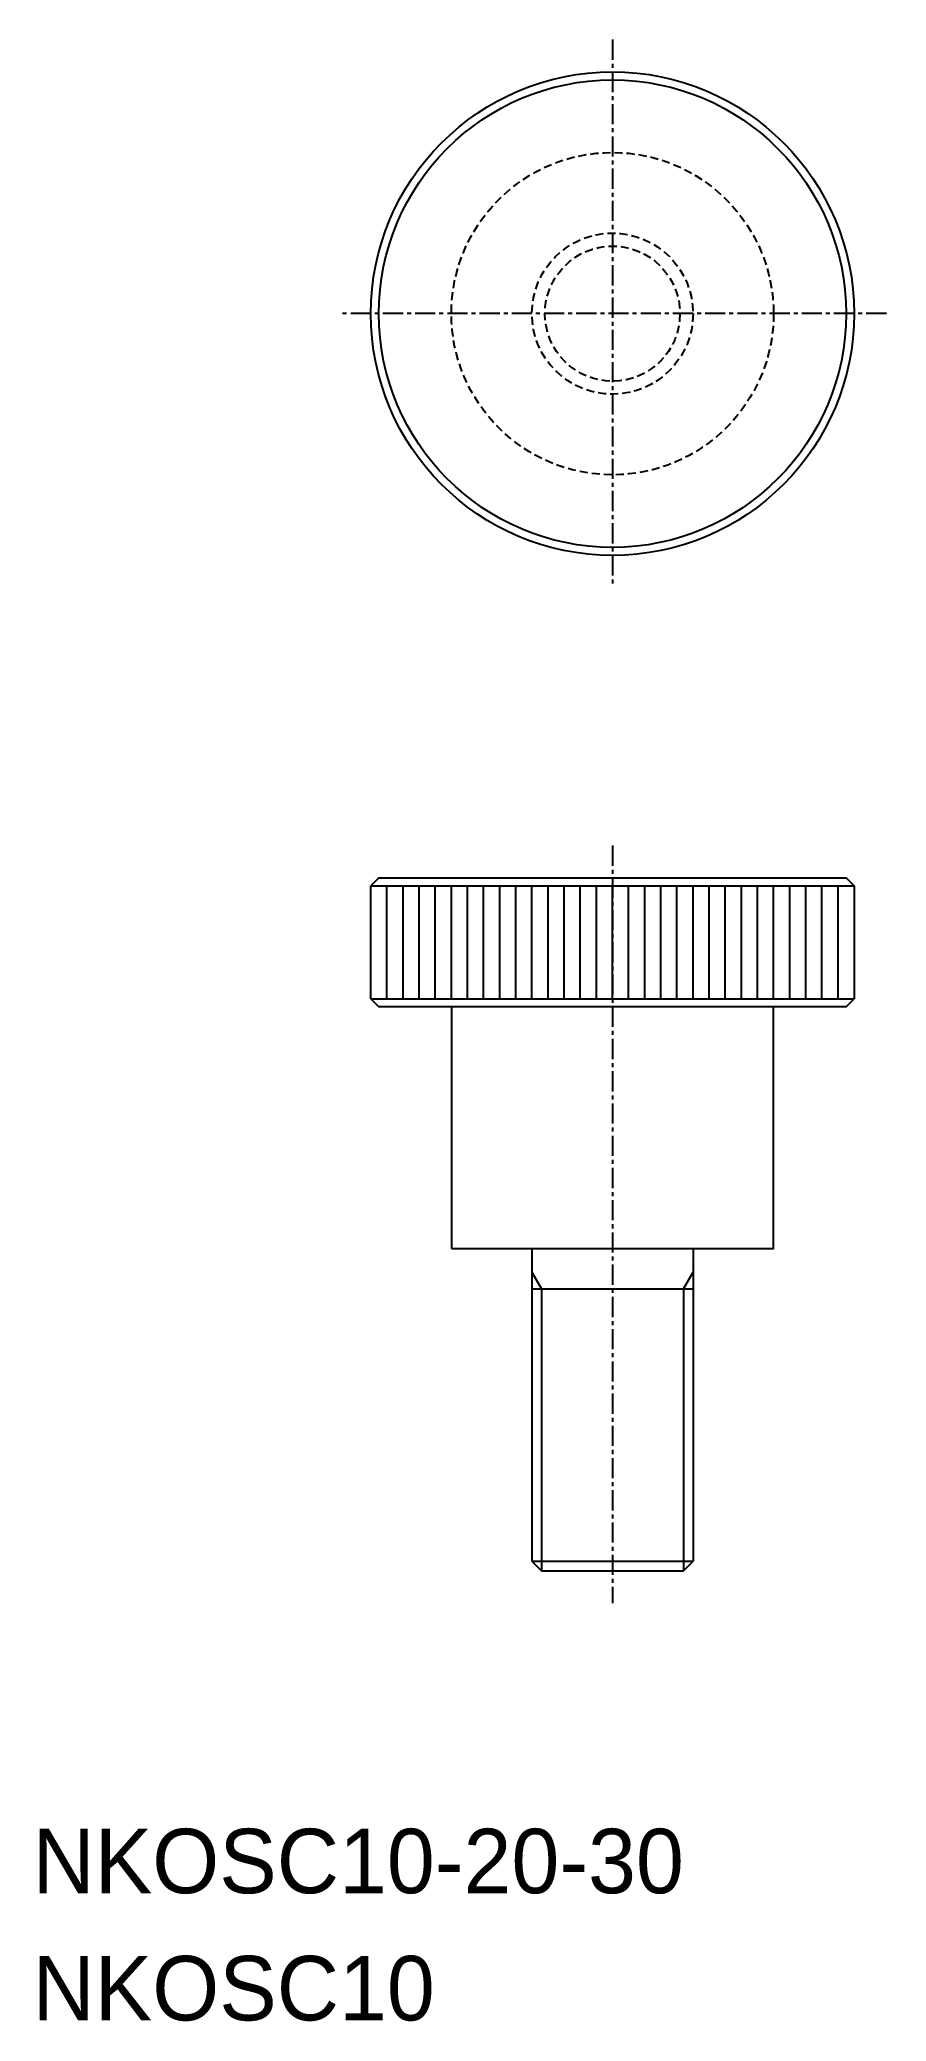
# Model space of a CAD drawing. Extents: x -12410 to -12358, y -329 to -207.
import ezdxf

# ---------------------------------------------------------------- set-up
doc = ezdxf.new("R2010")
doc.units = 0
doc.linetypes.add('CENTER', pattern=[2, 1.25, -0.25, 0.25, -0.25])
doc.linetypes.add('DASHED', pattern=[0.75, 0.5, -0.25])
doc.layers.get('0').update_dxf_attribs({"linetype": 'CONTINUOUS'})
doc.layers.add('CENTER', color=1, linetype='CENTER')

msp = doc.modelspace()

# ---------------------------------------------------------------- linework, layer by layer
at = {"color": 7, "linetype": 'CONTINUOUS'}
for p, q in [((-12389.28, -258.54), (-12389.78, -259.04)), ((-12389.78, -259.04), (-12359.78, -259.04)), ((-12389.78, -266.04), (-12389.78, -259.04)), ((-12389.28, -258.54), (-12360.28, -258.54)), ((-12388.78, -266.04), (-12388.78, -259.04)), ((-12387.78, -266.04), (-12387.78, -259.04)), ((-12386.78, -266.04), (-12386.78, -259.04)), ((-12385.78, -266.04), (-12385.78, -259.04)), ((-12384.78, -266.04), (-12384.78, -259.04)), ((-12383.78, -266.04), (-12383.78, -259.04)), ((-12382.78, -266.04), (-12382.78, -259.04)), ((-12381.78, -266.04), (-12381.78, -259.04)), ((-12380.78, -266.04), (-12380.78, -259.04)), ((-12379.78, -266.04), (-12379.78, -259.04)), ((-12378.78, -266.04), (-12378.78, -259.04)), ((-12377.78, -266.04), (-12377.78, -259.04)), ((-12376.78, -266.04), (-12376.78, -259.04)), ((-12375.78, -266.04), (-12375.78, -259.04)), ((-12374.78, -266.04), (-12374.78, -259.04)), ((-12373.78, -266.04), (-12373.78, -259.04)), ((-12372.78, -266.04), (-12372.78, -259.04)), ((-12371.78, -266.04), (-12371.78, -259.04)), ((-12370.78, -266.04), (-12370.78, -259.04)), ((-12369.78, -266.04), (-12369.78, -259.04)), ((-12368.78, -266.04), (-12368.78, -259.04)), ((-12367.78, -266.04), (-12367.78, -259.04)), ((-12366.78, -266.04), (-12366.78, -259.04)), ((-12365.78, -266.04), (-12365.78, -259.04)), ((-12364.78, -266.04), (-12364.78, -259.04)), ((-12363.78, -266.04), (-12363.78, -259.04)), ((-12362.78, -266.04), (-12362.78, -259.04)), ((-12361.78, -266.04), (-12361.78, -259.04)), ((-12360.78, -266.04), (-12360.78, -259.04)), ((-12360.28, -258.54), (-12359.78, -259.04)), ((-12359.78, -259.04), (-12359.78, -266.04)), ((-12389.78, -266.04), (-12359.78, -266.04)), ((-12389.78, -266.04), (-12389.28, -266.54)), ((-12360.28, -266.54), (-12389.28, -266.54)), ((-12360.28, -266.54), (-12359.78, -266.04)), ((-12379.78, -281.54), (-12379.78, -300.94)), ((-12369.78, -281.54), (-12369.78, -300.94)), ((-12379.78, -284.04), (-12369.78, -284.04)), ((-12379.78, -300.94), (-12369.78, -300.94)), ((-12379.78, -300.94), (-12379.18, -301.54)), ((-12377.28, -300.94), (-12377.28, -300.94)), ((-12370.38, -301.54), (-12369.78, -300.94)), ((-12379.18, -301.54), (-12370.38, -301.54))]:
    msp.add_line(p, q, dxfattribs=at)
at = {"color": 3, "linetype": 'CONTINUOUS'}
for p, q in [((-12379.78, -283), (-12379.18, -284.04)), ((-12370.38, -284.04), (-12369.78, -283)), ((-12379.18, -284.04), (-12379.18, -301.54)), ((-12370.38, -284.04), (-12370.38, -301.54))]:
    msp.add_line(p, q, dxfattribs=at)
at = {"color": 7, "linetype": 'CONTINUOUS'}
msp.add_lwpolyline([(-12384.78, -281.54), (-12364.78, -281.54), (-12364.78, -266.54), (-12384.78, -266.54)], close=True, dxfattribs=at)
for radius in [15, 14.5]:
    msp.add_circle((-12374.78, -223.54), radius, dxfattribs=at)
at = {"color": 3, "linetype": 'DASHED'}
for radius in [10, 5, 4.19]:
    msp.add_circle((-12374.78, -223.54), radius, dxfattribs=at)
at = {"layer": 'CENTER', "color": 1, "linetype": 'CENTER'}
for p, q in [((-12374.78, -206.54), (-12374.78, -240.54)), ((-12357.78, -223.54), (-12391.78, -223.54)), ((-12374.78, -256.54), (-12374.78, -303.54))]:
    msp.add_line(p, q, dxfattribs=at)

# ---------------------------------------------------------------- texts
at = {"color": 7, "linetype": 'CONTINUOUS'}
for s, p in [('NKOSC10-20-30', (-12410.78, -321.54)), ('NKOSC10', (-12410.78, -329.43))]:
    msp.add_text(s, height=4, dxfattribs=at).set_placement(p)

doc.saveas('drawing.dxf')
